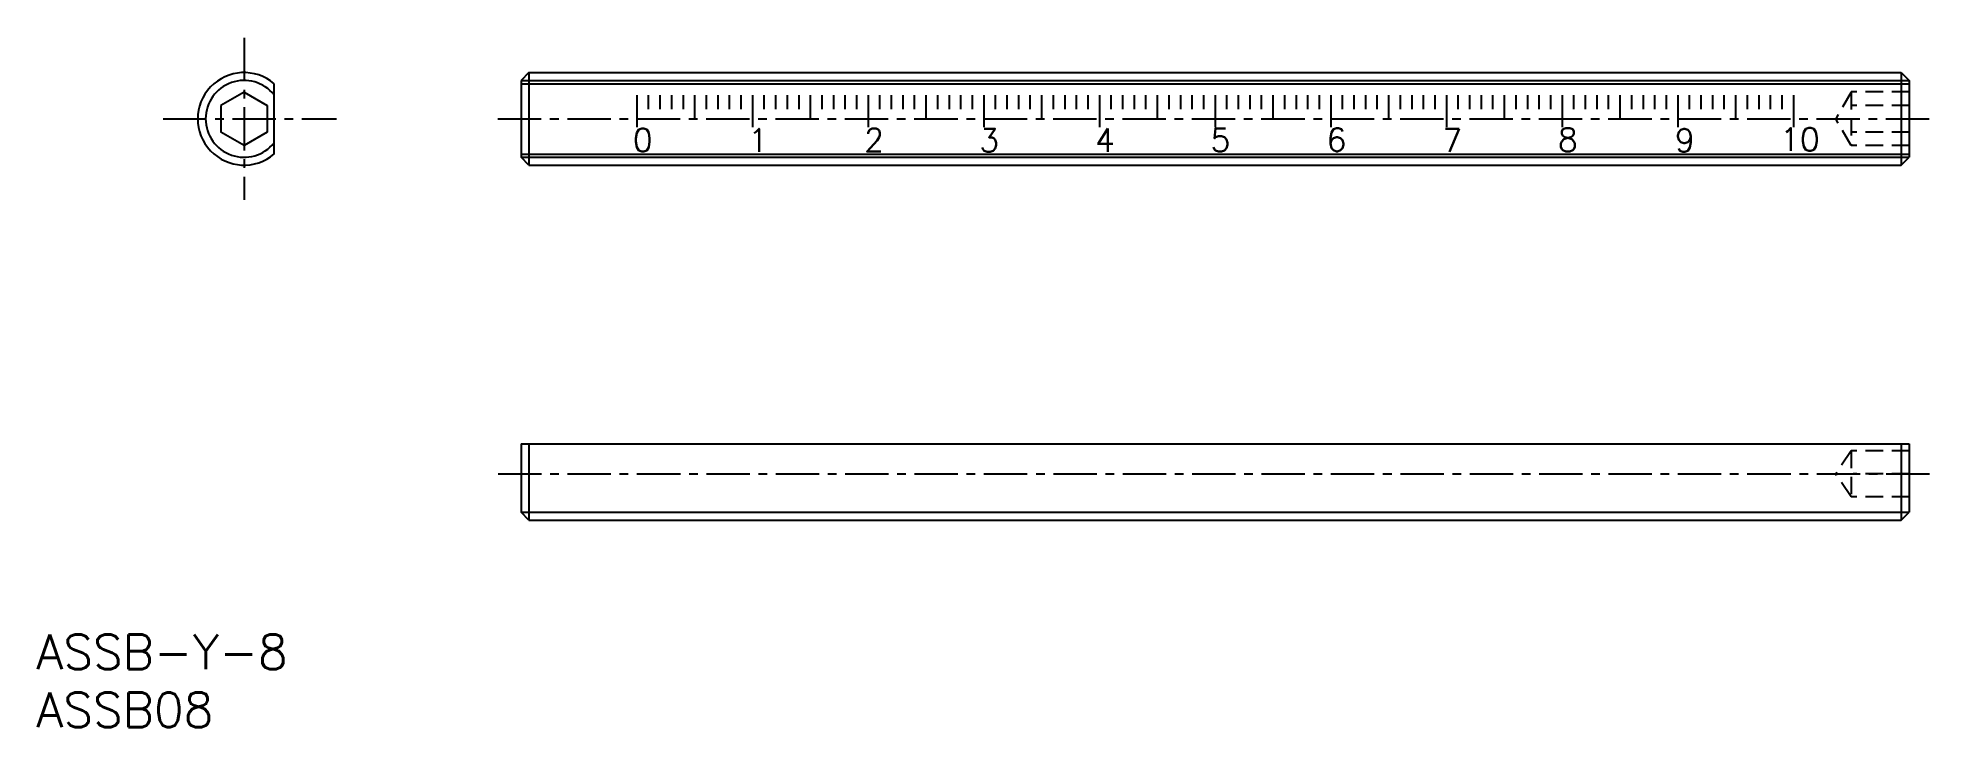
# Model space of a CAD drawing. Extents: x 13 to 176, y 12 to 72.
import ezdxf

# ---------------------------------------------------------------- set-up
doc = ezdxf.new("R2010")
doc.units = 0
doc.header["$LTSCALE"] = 3
doc.linetypes.add('CENTER', pattern=[2, 1.25, -0.25, 0.25, -0.25])
doc.linetypes.add('DASHED', pattern=[0.75, 0.5, -0.25])
doc.layers.get('0').update_dxf_attribs({"linetype": 'CONTINUOUS'})
doc.layers.add('CENTER', color=1, linetype='CENTER')
doc.styles.get("Standard").update_dxf_attribs({"font": 'romans.shx', "bigfont": 'bigfont.shx'})

msp = doc.modelspace()

# ---------------------------------------------------------------- linework, layer by layer
at = {"color": 7, "linetype": 'CONTINUOUS'}
for p, q in [((55.07, 68.9), (54.4, 68.23)), ((55.07, 68.9), (55.07, 60.9)), ((55.07, 68.9), (173.72, 68.9)), ((173.72, 68.9), (173.72, 60.9)), ((173.72, 68.9), (174.4, 68.23)), ((30.45, 67.21), (28.45, 66.06)), ((30.45, 67.21), (32.45, 66.06)), ((33.05, 61.86), (33.05, 67.94)), ((54.4, 68.23), (54.4, 61.58)), ((54.4, 67.94), (174.4, 67.94)), ((174.4, 68.23), (174.4, 61.58)), ((28.45, 66.06), (28.45, 63.75)), ((32.45, 66.06), (32.45, 63.75)), ((30.45, 62.59), (28.45, 63.75)), ((32.45, 63.75), (30.45, 62.59)), ((54.4, 61.86), (174.4, 61.86)), ((55.07, 60.9), (54.4, 61.58)), ((55.07, 60.9), (173.72, 60.9)), ((173.72, 60.9), (174.4, 61.58)), ((54.4, 36.8), (174.4, 36.8)), ((54.4, 36.8), (54.4, 30.88)), ((55.07, 36.8), (55.07, 30.2)), ((173.72, 36.8), (173.72, 30.2)), ((174.4, 36.8), (174.4, 30.88)), ((55.07, 30.2), (54.4, 30.88)), ((55.07, 30.2), (173.72, 30.2)), ((173.72, 30.2), (174.4, 30.88))]:
    msp.add_line(p, q, dxfattribs=at)
at = {"color": 3, "linetype": 'CONTINUOUS'}
for p, q in [((54.4, 68.23), (174.4, 68.23)), ((64.4, 66.94), (64.4, 64.18)), ((65.4, 66.94), (65.4, 65.74)), ((66.4, 66.94), (66.4, 65.74)), ((67.4, 66.94), (67.4, 65.74)), ((68.4, 66.94), (68.4, 65.74)), ((69.4, 66.94), (69.4, 64.94)), ((70.4, 66.94), (70.4, 65.74)), ((71.4, 66.94), (71.4, 65.74)), ((72.4, 66.94), (72.4, 65.74)), ((73.4, 66.94), (73.4, 65.74)), ((74.4, 66.94), (74.4, 64.18)), ((74.4, 66.94), (74.4, 64.44)), ((75.4, 66.94), (75.4, 65.74)), ((76.4, 66.94), (76.4, 65.74)), ((77.4, 66.94), (77.4, 65.74)), ((78.4, 66.94), (78.4, 65.74)), ((79.4, 66.94), (79.4, 64.94)), ((80.4, 66.94), (80.4, 65.74)), ((81.4, 66.94), (81.4, 65.74)), ((82.4, 66.94), (82.4, 65.74)), ((83.4, 66.94), (83.4, 65.74)), ((84.4, 66.94), (84.4, 64.18)), ((84.4, 66.94), (84.4, 64.44)), ((85.4, 66.94), (85.4, 65.74)), ((86.4, 66.94), (86.4, 65.74)), ((87.4, 66.94), (87.4, 65.74)), ((88.4, 66.94), (88.4, 65.74)), ((89.4, 66.94), (89.4, 64.94)), ((90.4, 66.94), (90.4, 65.74)), ((91.4, 66.94), (91.4, 65.74)), ((92.4, 66.94), (92.4, 65.74)), ((93.4, 66.94), (93.4, 65.74)), ((94.4, 66.94), (94.4, 64.18)), ((94.4, 66.94), (94.4, 64.44)), ((95.4, 66.94), (95.4, 65.74)), ((96.4, 66.94), (96.4, 65.74)), ((97.4, 66.94), (97.4, 65.74)), ((98.4, 66.94), (98.4, 65.74)), ((99.4, 66.94), (99.4, 64.94)), ((100.4, 66.94), (100.4, 65.74)), ((101.4, 66.94), (101.4, 65.74)), ((102.4, 66.94), (102.4, 65.74)), ((103.4, 66.94), (103.4, 65.74)), ((104.4, 66.94), (104.4, 64.18)), ((104.4, 66.94), (104.4, 64.44)), ((105.4, 66.94), (105.4, 65.74)), ((106.4, 66.94), (106.4, 65.74)), ((107.4, 66.94), (107.4, 65.74)), ((108.4, 66.94), (108.4, 65.74)), ((109.4, 66.94), (109.4, 64.94)), ((110.4, 66.94), (110.4, 65.74)), ((111.4, 66.94), (111.4, 65.74)), ((112.4, 66.94), (112.4, 65.74)), ((113.4, 66.94), (113.4, 65.74)), ((114.4, 66.94), (114.4, 64.18)), ((114.4, 66.94), (114.4, 64.44)), ((115.4, 66.94), (115.4, 65.74)), ((116.4, 66.94), (116.4, 65.74)), ((117.4, 66.94), (117.4, 65.74)), ((118.4, 66.94), (118.4, 65.74)), ((119.4, 66.94), (119.4, 64.94)), ((120.4, 66.94), (120.4, 65.74)), ((121.4, 66.94), (121.4, 65.74)), ((122.4, 66.94), (122.4, 65.74)), ((123.4, 66.94), (123.4, 65.74)), ((124.4, 66.94), (124.4, 64.18)), ((124.4, 66.94), (124.4, 64.44)), ((125.4, 66.94), (125.4, 65.74)), ((126.4, 66.94), (126.4, 65.74)), ((127.4, 66.94), (127.4, 65.74)), ((128.4, 66.94), (128.4, 65.74)), ((129.4, 66.94), (129.4, 64.94)), ((130.4, 66.94), (130.4, 65.74)), ((131.4, 66.94), (131.4, 65.74)), ((132.4, 66.94), (132.4, 65.74)), ((133.4, 66.94), (133.4, 65.74)), ((134.4, 66.94), (134.4, 64.18)), ((134.4, 66.94), (134.4, 64.44)), ((135.4, 66.94), (135.4, 65.74)), ((136.4, 66.94), (136.4, 65.74)), ((137.4, 66.94), (137.4, 65.74)), ((138.4, 66.94), (138.4, 65.74)), ((139.4, 66.94), (139.4, 64.94)), ((140.4, 66.94), (140.4, 65.74)), ((141.4, 66.94), (141.4, 65.74)), ((142.4, 66.94), (142.4, 65.74)), ((143.4, 66.94), (143.4, 65.74)), ((144.4, 66.94), (144.4, 64.18)), ((144.4, 66.94), (144.4, 64.44)), ((145.4, 66.94), (145.4, 65.74)), ((146.4, 66.94), (146.4, 65.74)), ((147.4, 66.94), (147.4, 65.74)), ((148.4, 66.94), (148.4, 65.74)), ((149.4, 66.94), (149.4, 64.94)), ((150.4, 66.94), (150.4, 65.74)), ((151.4, 66.94), (151.4, 65.74)), ((152.4, 66.94), (152.4, 65.74)), ((153.4, 66.94), (153.4, 65.74)), ((154.4, 66.94), (154.4, 64.18)), ((154.4, 66.94), (154.4, 64.44)), ((155.4, 66.94), (155.4, 65.74)), ((156.4, 66.94), (156.4, 65.74)), ((157.4, 66.94), (157.4, 65.74)), ((158.4, 66.94), (158.4, 65.74)), ((159.4, 66.94), (159.4, 64.94)), ((160.4, 66.94), (160.4, 65.74)), ((161.4, 66.94), (161.4, 65.74)), ((162.4, 66.94), (162.4, 65.74)), ((163.4, 66.94), (163.4, 65.74)), ((164.4, 66.94), (164.4, 64.18)), ((54.4, 61.58), (174.4, 61.58)), ((54.4, 30.88), (174.4, 30.88))]:
    msp.add_line(p, q, dxfattribs=at)
at = {"color": 3, "linetype": 'DASHED'}
for p, q in [((169.4, 67.21), (168.06, 64.9)), ((174.4, 67.23), (169.4, 67.23)), ((169.4, 67.21), (169.4, 62.59)), ((174.4, 66.06), (169.4, 66.06)), ((169.4, 62.59), (168.06, 64.9)), ((174.4, 63.75), (169.4, 63.75)), ((174.4, 62.59), (169.4, 62.59)), ((169.4, 36.2), (168.06, 34.17)), ((169.4, 36.2), (169.4, 32.2)), ((174.4, 36.2), (169.4, 36.2)), ((169.4, 32.2), (168.06, 34.17)), ((174.4, 34.2), (169.56, 34.2)), ((174.4, 32.2), (169.4, 32.2))]:
    msp.add_line(p, q, dxfattribs=at)
at = {"color": 7, "linetype": 'CONTINUOUS'}
msp.add_arc((30.45, 64.9), 4, 49.4584, 310.5416, dxfattribs=at)
at = {"color": 3, "linetype": 'CONTINUOUS'}
msp.add_arc((30.45, 64.9), 3.32, 38.5276, 321.4724, dxfattribs=at)
at = {"layer": 'CENTER'}
for p, q in [((30.45, 71.9), (30.45, 57.9)), ((23.45, 64.9), (38.45, 64.9)), ((52.4, 64.9), (176.4, 64.9)), ((52.42, 34.2), (176.4, 34.2))]:
    msp.add_line(p, q, dxfattribs=at)

# ---------------------------------------------------------------- texts
at = {"color": 3, "linetype": 'CONTINUOUS'}
for s, p in [('0', (64.06, 62.07)), ('1', (74.04, 62.05)), ('2', (84.06, 62.07)), ('3', (94.01, 62.05)), ('4', (104.03, 62.06)), ('5', (114.01, 62.07)), ('6', (124.05, 62.09)), ('7', (134.06, 62.04)), ('8', (144.04, 62.09)), ('9', (154.15, 62.04)), ('10', (163.25, 62.12))]:
    msp.add_text(s, height=2, dxfattribs=at).set_placement(p)
at = {"color": 7, "linetype": 'CONTINUOUS'}
for s, p in [('ASSB-Y-8', (12.5, 17.3)), ('ASSB08', (12.5, 12.3))]:
    msp.add_text(s, height=3, dxfattribs=at).set_placement(p)

doc.saveas('drawing.dxf')
